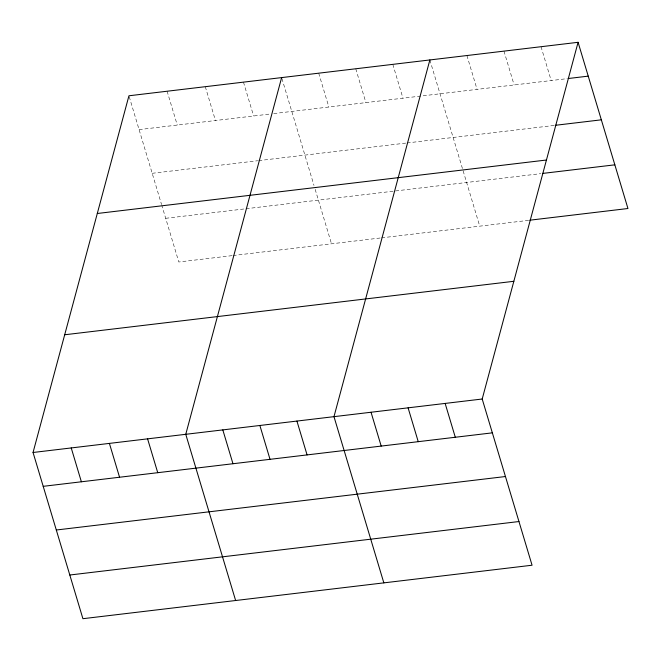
<?xml version="1.0" encoding="UTF-8"?>
<svg xmlns="http://www.w3.org/2000/svg" width="661" height="661" viewBox="0 0 661 661"><rect width="100%" height="100%" fill="white"/><g stroke="black" fill="none" stroke-linecap="round" stroke-linejoin="round"><path stroke-width="0.5" stroke-dasharray="3.31 2.48" d="M139.091 129.614L269.696 114.064M273.712 113.585L567.204 78.642M152.195 173.298L257.683 160.739M258.691 160.623L406.052 143.073M407.052 142.958L554.273 125.425M165.696 218.304L245.066 208.859M246.066 208.736L540.731 173.653M232.044 255.65L178.8 261.987L161.879 205.588M233.052 255.526L380.587 237.96M381.587 237.844L528.8 220.32M541.029 46.716L551.183 80.551M503.971 51.128L514.126 84.963M466.922 55.541L477.068 89.375M429.865 59.953L479.729 226.161M392.808 64.365L402.962 98.2M355.758 68.769L365.905 102.612M318.701 73.181L328.856 107.024M281.933 78.56L314 185.452M315.173 189.36L331.508 243.81M243.471 82.138L253.617 115.981M205.29 86.69L215.445 120.525M167.109 91.235L177.264 125.069M129.226 96.746L161.581 204.604"/><path stroke-width="0.99" d="M578.086 42.304L482.2 399.013L532.064 565.221L82.914 618.696L33.05 452.488L128.936 95.779L578.086 42.304L627.95 208.512L529.808 220.196M281.644 77.593L185.758 434.31L235.63 600.519M429.865 59.953L333.979 416.661L383.843 582.87M568.204 78.527L588.24 76.139M555.273 125.309L601.345 119.823M97.291 213.495L546.44 160.02M542.739 173.413L614.846 164.829M64.695 334.772L513.845 281.297M33.05 452.488L482.2 399.013M43.205 486.331L492.354 432.848M56.309 530.006L505.458 476.531M69.81 575.012L518.959 521.537M445.142 403.425L455.297 437.26M408.093 407.837L418.239 441.672M371.036 412.249L381.19 446.084M296.929 421.074L307.076 454.908M259.872 425.486L270.027 459.321M222.815 429.898L232.969 463.733M147.585 438.854L157.739 472.689M109.404 443.399L119.558 477.234M71.231 447.943L81.377 481.778"/></g></svg>
